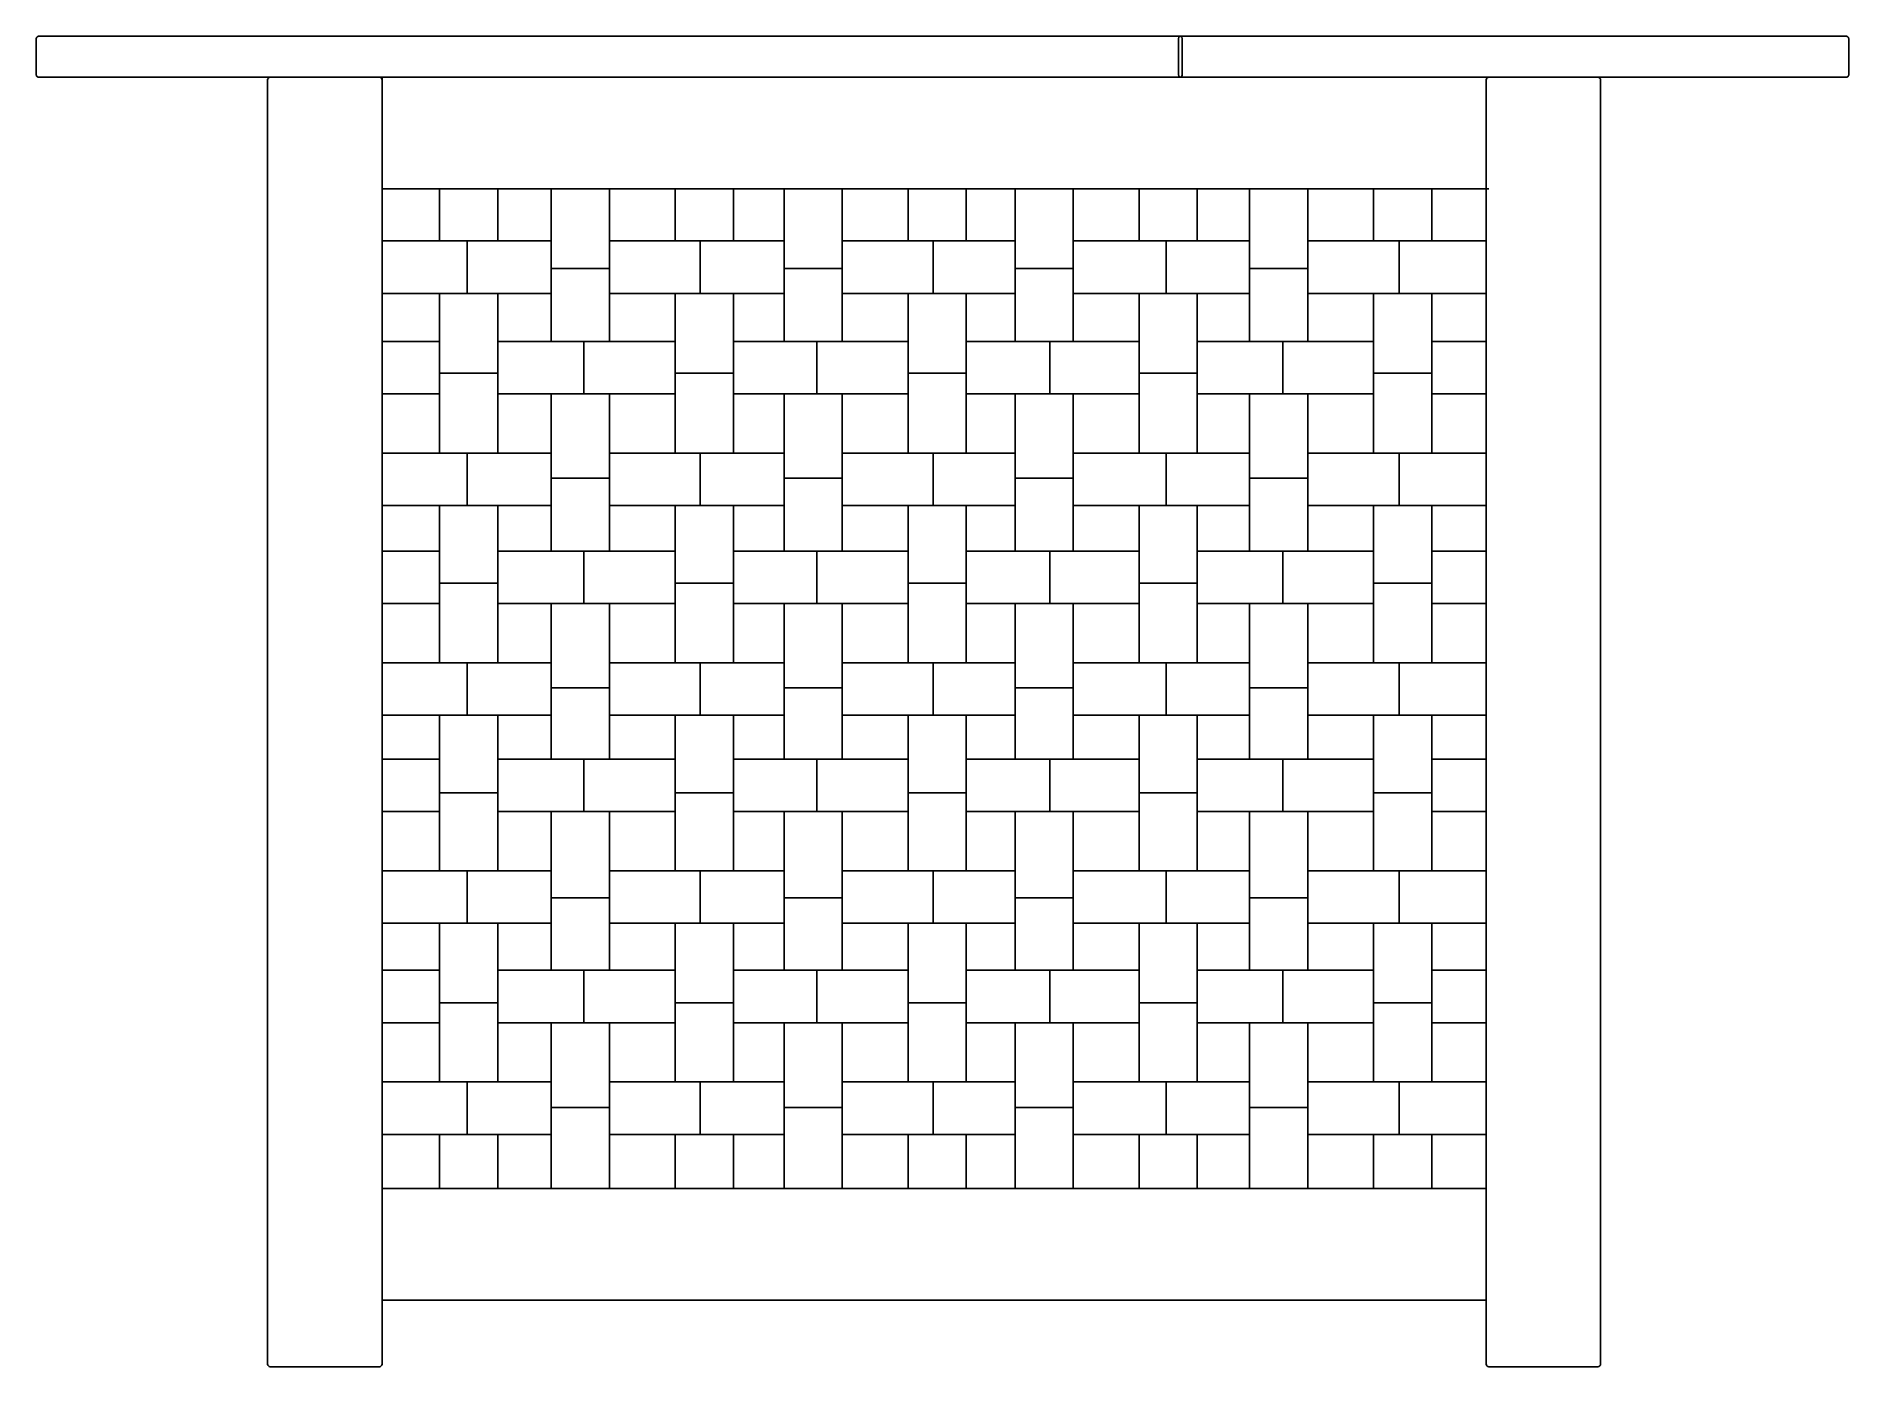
# Model space of a CAD drawing. Header units: millimetres. Extents: x -338 to 343, y 0 to 500.
import ezdxf

# ---------------------------------------------------------------- set-up
doc = ezdxf.new("R2010")
doc.units = ezdxf.units.MM
doc.layers.add('IKE120003-T1', color=7, linetype='Continuous', true_color=0x704f36)

msp = doc.modelspace()

# ---------------------------------------------------------------- linework, layer by layer
at = {"layer": 'IKE120003-T1'}
for p, q in [((-337.98, 499.03), (-337.98, 485.63)), ((91.91, 500.03), (-336.98, 500.03)), ((91.41, 485.63), (91.41, 499.03)), ((91.41, 499.03), (91.41, 485.63)), ((342.29, 500.03), (91.91, 500.03)), ((92.78, 499.03), (92.78, 485.63)), ((92.78, 485.63), (92.78, 499.03)), ((343.29, 485.63), (343.29, 499.03)), ((-336.98, 484.63), (-250, 484.63)), ((-250, 484.6), (-250, 484.63)), ((-209, 484.6), (-250, 484.6)), ((-209, 484.6), (-209, 484.63)), ((-209, 484.63), (-208, 484.63)), ((-56.66, 484.63), (-208, 484.63)), ((-208, 483.63), (-208, 484.63)), ((-73.67, 484.63), (91.91, 484.63)), ((91.91, 484.63), (149.57, 484.63)), ((208, 484.63), (141.67, 484.63)), ((208, 484.63), (208, 484.6)), ((249, 484.6), (208, 484.6)), ((208, 484.57), (208, 484.6)), ((208, 484.6), (208, 484.57)), ((249, 484.6), (249, 484.63)), ((249, 484.63), (342.29, 484.63)), ((-251, 483.6), (-251, 1)), ((-208, 456.3), (-208, 483.6)), ((-208, 1), (-208, 483.6)), ((-208, 483.6), (-208, 456.3)), ((207, 483.6), (207, 1)), ((250, 1), (250, 483.6)), ((-208, 442.63), (208, 442.63)), ((-186.36, 423.12), (-186.36, 442.63)), ((-164.47, 442.63), (-164.47, 423.12)), ((-144.4, 412.79), (-144.4, 442.63)), ((-122.51, 442.63), (-122.51, 412.79)), ((-97.79, 423.12), (-97.79, 442.63)), ((-75.9, 442.63), (-75.9, 423.12)), ((-56.9, 412.79), (-56.9, 442.63)), ((-35, 442.63), (-35, 412.79)), ((-10.29, 423.12), (-10.29, 442.63)), ((11.61, 442.63), (11.61, 423.12)), ((29.92, 412.79), (29.92, 442.63)), ((51.81, 442.63), (51.81, 412.79)), ((76.53, 423.12), (76.53, 442.63)), ((98.42, 442.63), (98.42, 423.12)), ((118.05, 412.79), (118.05, 442.63)), ((139.94, 442.63), (139.94, 412.79)), ((164.66, 423.12), (164.66, 442.63)), ((186.55, 442.63), (186.55, 423.12)), ((-208, 423.12), (-175.97, 423.12)), ((-175.97, 423.12), (-144.4, 423.12)), ((-175.97, 403.41), (-175.97, 423.12)), ((-122.51, 423.12), (-88.4, 423.12)), ((-88.4, 423.12), (-56.9, 423.12)), ((-88.4, 403.41), (-88.4, 423.12)), ((-35, 423.12), (-0.83, 423.12)), ((-0.83, 423.12), (29.92, 423.12)), ((-0.83, 403.41), (-0.83, 423.12)), ((51.81, 423.12), (86.74, 423.12)), ((86.74, 423.12), (118.05, 423.12)), ((86.74, 403.41), (86.74, 423.12)), ((139.94, 423.12), (174.31, 423.12)), ((174.31, 423.12), (207, 423.12)), ((174.31, 403.41), (174.31, 423.12)), ((-144.4, 385.34), (-144.4, 412.79)), ((-122.51, 412.79), (-144.4, 412.79)), ((-122.51, 412.79), (-122.51, 385.34)), ((-56.9, 385.34), (-56.9, 412.79)), ((-35, 412.79), (-56.9, 412.79)), ((-35, 412.79), (-35, 385.34)), ((29.92, 385.34), (29.92, 412.79)), ((51.81, 412.79), (29.92, 412.79)), ((51.81, 412.79), (51.81, 385.34)), ((118.05, 385.34), (118.05, 412.79)), ((139.94, 412.79), (118.05, 412.79)), ((139.94, 412.79), (139.94, 385.34)), ((-175.97, 403.41), (-208, 403.41)), ((-186.36, 373.36), (-186.36, 403.41)), ((-144.4, 403.41), (-175.97, 403.41)), ((-164.47, 403.41), (-164.47, 373.36)), ((-88.4, 403.41), (-122.51, 403.41)), ((-97.79, 373.36), (-97.79, 403.41)), ((-56.9, 403.41), (-88.4, 403.41)), ((-75.9, 403.41), (-75.9, 373.36)), ((-0.83, 403.41), (-35, 403.41)), ((-10.29, 373.36), (-10.29, 403.41)), ((29.92, 403.41), (-0.83, 403.41)), ((11.61, 403.41), (11.61, 373.36)), ((86.74, 403.41), (51.81, 403.41)), ((76.53, 373.36), (76.53, 403.41)), ((118.05, 403.41), (86.74, 403.41)), ((98.42, 403.41), (98.42, 373.36)), ((174.31, 403.41), (139.94, 403.41)), ((164.66, 373.36), (164.66, 403.41)), ((207, 403.41), (174.31, 403.41)), ((186.55, 403.41), (186.55, 373.36)), ((-208, 385.34), (-186.36, 385.34)), ((-164.47, 385.34), (-132.19, 385.34)), ((-132.19, 385.34), (-97.79, 385.34)), ((-132.19, 385.34), (-132.19, 365.63)), ((-75.9, 385.34), (-44.61, 385.34)), ((-44.61, 385.34), (-10.29, 385.34)), ((-44.61, 385.34), (-44.61, 365.63)), ((11.61, 385.34), (42.96, 385.34)), ((42.96, 385.34), (76.53, 385.34)), ((42.96, 385.34), (42.96, 365.63)), ((98.42, 385.34), (130.53, 385.34)), ((130.53, 385.34), (164.66, 385.34)), ((130.53, 385.34), (130.53, 365.63)), ((186.55, 385.34), (207, 385.34)), ((-186.36, 343.37), (-186.36, 373.36)), ((-186.36, 373.36), (-164.47, 373.36)), ((-164.47, 373.36), (-164.47, 343.37)), ((-97.79, 343.37), (-97.79, 373.36)), ((-97.79, 373.36), (-75.9, 373.36)), ((-75.9, 373.36), (-75.9, 343.37)), ((-10.29, 343.37), (-10.29, 373.36)), ((-10.29, 373.36), (11.61, 373.36)), ((11.61, 373.36), (11.61, 343.37)), ((76.53, 343.37), (76.53, 373.36)), ((76.53, 373.36), (98.42, 373.36)), ((98.42, 373.36), (98.42, 343.37)), ((164.66, 343.37), (164.66, 373.36)), ((164.66, 373.36), (186.55, 373.36)), ((186.55, 373.36), (186.55, 343.37)), ((-186.36, 365.63), (-208, 365.63)), ((-132.19, 365.63), (-164.47, 365.63)), ((-144.4, 333.94), (-144.4, 365.63)), ((-97.79, 365.63), (-132.19, 365.63)), ((-122.51, 365.63), (-122.51, 333.94)), ((-44.61, 365.63), (-75.9, 365.63)), ((-56.9, 333.94), (-56.9, 365.63)), ((-10.29, 365.63), (-44.61, 365.63)), ((-35, 365.63), (-35, 333.94)), ((42.96, 365.63), (11.61, 365.63)), ((29.92, 333.94), (29.92, 365.63)), ((76.53, 365.63), (42.96, 365.63)), ((51.81, 365.63), (51.81, 333.94)), ((130.53, 365.63), (98.42, 365.63)), ((118.05, 333.94), (118.05, 365.63)), ((164.66, 365.63), (130.53, 365.63)), ((139.94, 365.63), (139.94, 333.94)), ((207, 365.63), (186.55, 365.63)), ((-208, 343.37), (-175.97, 343.37)), ((-175.97, 343.37), (-144.4, 343.37)), ((-175.97, 323.66), (-175.97, 343.37)), ((-122.51, 343.37), (-88.4, 343.37)), ((-88.4, 343.37), (-56.9, 343.37)), ((-88.4, 323.66), (-88.4, 343.37)), ((-35, 343.37), (-0.83, 343.37)), ((-0.83, 343.37), (29.92, 343.37)), ((-0.83, 323.66), (-0.83, 343.37)), ((51.81, 343.37), (86.74, 343.37)), ((86.74, 343.37), (118.05, 343.37)), ((86.74, 323.66), (86.74, 343.37)), ((139.94, 343.37), (174.31, 343.37)), ((174.31, 343.37), (207, 343.37)), ((174.31, 323.66), (174.31, 343.37)), ((-144.4, 306.55), (-144.4, 333.94)), ((-122.51, 333.94), (-144.4, 333.94)), ((-122.51, 333.94), (-122.51, 306.55)), ((-56.9, 306.55), (-56.9, 333.94)), ((-35, 333.94), (-56.9, 333.94)), ((-35, 333.94), (-35, 306.55)), ((29.92, 306.55), (29.92, 333.94)), ((51.81, 333.94), (29.92, 333.94)), ((51.81, 333.94), (51.81, 306.55)), ((118.05, 306.55), (118.05, 333.94)), ((139.94, 333.94), (118.05, 333.94)), ((139.94, 333.94), (139.94, 306.55)), ((-175.97, 323.66), (-208, 323.66)), ((-186.36, 294.51), (-186.36, 323.66)), ((-144.4, 323.66), (-175.97, 323.66)), ((-164.47, 323.66), (-164.47, 294.51)), ((-88.4, 323.66), (-122.51, 323.66)), ((-97.79, 294.51), (-97.79, 323.66)), ((-56.9, 323.66), (-88.4, 323.66)), ((-75.9, 323.66), (-75.9, 294.51)), ((-0.83, 323.66), (-35, 323.66)), ((-10.29, 294.51), (-10.29, 323.66)), ((29.92, 323.66), (-0.83, 323.66)), ((11.61, 323.66), (11.61, 294.51)), ((86.74, 323.66), (51.81, 323.66)), ((76.53, 294.51), (76.53, 323.66)), ((118.05, 323.66), (86.74, 323.66)), ((98.42, 323.66), (98.42, 294.51)), ((174.31, 323.66), (139.94, 323.66)), ((164.66, 294.51), (164.66, 323.66)), ((207, 323.66), (174.31, 323.66)), ((186.55, 323.66), (186.55, 294.51)), ((-208, 306.55), (-186.36, 306.55)), ((-164.47, 306.55), (-132.19, 306.55)), ((-132.19, 306.55), (-97.79, 306.55)), ((-132.19, 306.55), (-132.19, 286.84)), ((-75.9, 306.55), (-44.61, 306.55)), ((-44.61, 306.55), (-10.29, 306.55)), ((-44.61, 306.55), (-44.61, 286.84)), ((11.61, 306.55), (42.96, 306.55)), ((42.96, 306.55), (76.53, 306.55)), ((42.96, 306.55), (42.96, 286.84)), ((98.42, 306.55), (130.53, 306.55)), ((130.53, 306.55), (164.66, 306.55)), ((130.53, 306.55), (130.53, 286.84)), ((186.55, 306.55), (207, 306.55)), ((-186.36, 264.58), (-186.36, 294.51)), ((-186.36, 294.51), (-164.47, 294.51)), ((-164.47, 294.51), (-164.47, 264.58)), ((-97.79, 264.58), (-97.79, 294.51)), ((-97.79, 294.51), (-75.9, 294.51)), ((-75.9, 294.51), (-75.9, 264.58)), ((-10.29, 264.58), (-10.29, 294.51)), ((-10.29, 294.51), (11.61, 294.51)), ((11.61, 294.51), (11.61, 264.58)), ((76.53, 264.58), (76.53, 294.51)), ((76.53, 294.51), (98.42, 294.51)), ((98.42, 294.51), (98.42, 264.58)), ((164.66, 264.58), (164.66, 294.51)), ((164.66, 294.51), (186.55, 294.51)), ((186.55, 294.51), (186.55, 264.58)), ((-186.36, 286.84), (-208, 286.84)), ((-132.19, 286.84), (-164.47, 286.84)), ((-144.4, 255.09), (-144.4, 286.84)), ((-97.79, 286.84), (-132.19, 286.84)), ((-122.51, 286.84), (-122.51, 255.09)), ((-44.61, 286.84), (-75.9, 286.84)), ((-56.9, 255.09), (-56.9, 286.84)), ((-10.29, 286.84), (-44.61, 286.84)), ((-35, 286.84), (-35, 255.09)), ((42.96, 286.84), (11.61, 286.84)), ((29.92, 255.09), (29.92, 286.84)), ((76.53, 286.84), (42.96, 286.84)), ((51.81, 286.84), (51.81, 255.09)), ((130.53, 286.84), (98.42, 286.84)), ((118.05, 255.09), (118.05, 286.84)), ((164.66, 286.84), (130.53, 286.84)), ((139.94, 286.84), (139.94, 255.09)), ((207, 286.84), (186.55, 286.84)), ((-208, 264.58), (-175.97, 264.58)), ((-175.97, 264.58), (-144.4, 264.58)), ((-175.97, 244.87), (-175.97, 264.58)), ((-122.51, 264.58), (-88.4, 264.58)), ((-88.4, 264.58), (-56.9, 264.58)), ((-88.4, 244.87), (-88.4, 264.58)), ((-35, 264.58), (-0.83, 264.58)), ((-0.83, 264.58), (29.92, 264.58)), ((-0.83, 244.87), (-0.83, 264.58)), ((51.81, 264.58), (86.74, 264.58)), ((86.74, 264.58), (118.05, 264.58)), ((86.74, 244.87), (86.74, 264.58)), ((139.94, 264.58), (174.31, 264.58)), ((174.31, 264.58), (207, 264.58)), ((174.31, 244.87), (174.31, 264.58)), ((-144.4, 228.38), (-144.4, 255.09)), ((-122.51, 255.09), (-144.4, 255.09)), ((-122.51, 255.09), (-122.51, 228.38)), ((-56.9, 228.38), (-56.9, 255.09)), ((-35, 255.09), (-56.9, 255.09)), ((-35, 255.09), (-35, 228.38)), ((29.92, 228.38), (29.92, 255.09)), ((51.81, 255.09), (29.92, 255.09)), ((51.81, 255.09), (51.81, 228.38)), ((118.05, 228.38), (118.05, 255.09)), ((139.94, 255.09), (118.05, 255.09)), ((139.94, 255.09), (139.94, 228.38)), ((-175.97, 244.87), (-208, 244.87)), ((-186.36, 215.66), (-186.36, 244.87)), ((-144.4, 244.87), (-175.97, 244.87)), ((-164.47, 244.87), (-164.47, 215.66)), ((-88.4, 244.87), (-122.51, 244.87)), ((-97.79, 215.66), (-97.79, 244.87)), ((-56.9, 244.87), (-88.4, 244.87)), ((-75.9, 244.87), (-75.9, 215.66)), ((-0.83, 244.87), (-35, 244.87)), ((-10.29, 215.66), (-10.29, 244.87)), ((29.92, 244.87), (-0.83, 244.87)), ((11.61, 244.87), (11.61, 215.66)), ((86.74, 244.87), (51.81, 244.87)), ((76.53, 215.66), (76.53, 244.87)), ((118.05, 244.87), (86.74, 244.87)), ((98.42, 244.87), (98.42, 215.66)), ((174.31, 244.87), (139.94, 244.87)), ((164.66, 215.66), (164.66, 244.87)), ((207, 244.87), (174.31, 244.87)), ((186.55, 244.87), (186.55, 215.66)), ((-208, 228.38), (-186.36, 228.38)), ((-164.47, 228.38), (-132.19, 228.38)), ((-132.19, 228.38), (-97.79, 228.38)), ((-132.19, 228.38), (-132.19, 208.66)), ((-75.9, 228.38), (-44.61, 228.38)), ((-44.61, 228.38), (-10.29, 228.38)), ((-44.61, 228.38), (-44.61, 208.66)), ((11.61, 228.38), (42.96, 228.38)), ((42.96, 228.38), (76.53, 228.38)), ((42.96, 228.38), (42.96, 208.66)), ((98.42, 228.38), (130.53, 228.38)), ((130.53, 228.38), (164.66, 228.38)), ((130.53, 228.38), (130.53, 208.66)), ((186.55, 228.38), (207, 228.38)), ((-186.36, 186.41), (-186.36, 215.66)), ((-186.36, 215.66), (-164.47, 215.66)), ((-164.47, 215.66), (-164.47, 186.41)), ((-97.79, 186.41), (-97.79, 215.66)), ((-97.79, 215.66), (-75.9, 215.66)), ((-75.9, 215.66), (-75.9, 186.41)), ((-10.29, 186.41), (-10.29, 215.66)), ((-10.29, 215.66), (11.61, 215.66)), ((11.61, 215.66), (11.61, 186.41)), ((76.53, 186.41), (76.53, 215.66)), ((76.53, 215.66), (98.42, 215.66)), ((98.42, 215.66), (98.42, 186.41)), ((164.66, 186.41), (164.66, 215.66)), ((164.66, 215.66), (186.55, 215.66)), ((186.55, 215.66), (186.55, 186.41)), ((-186.36, 208.66), (-208, 208.66)), ((-132.19, 208.66), (-164.47, 208.66)), ((-144.4, 176.23), (-144.4, 208.66)), ((-97.79, 208.66), (-132.19, 208.66)), ((-122.51, 208.66), (-122.51, 176.23)), ((-44.61, 208.66), (-75.9, 208.66)), ((-56.9, 176.23), (-56.9, 208.66)), ((-10.29, 208.66), (-44.61, 208.66)), ((-35, 208.66), (-35, 176.23)), ((42.96, 208.66), (11.61, 208.66)), ((29.92, 176.23), (29.92, 208.66)), ((76.53, 208.66), (42.96, 208.66)), ((51.81, 208.66), (51.81, 176.23)), ((130.53, 208.66), (98.42, 208.66)), ((118.05, 176.23), (118.05, 208.66)), ((164.66, 208.66), (130.53, 208.66)), ((139.94, 208.66), (139.94, 176.23)), ((207, 208.66), (186.55, 208.66)), ((-208, 186.41), (-175.97, 186.41)), ((-175.97, 186.41), (-144.4, 186.41)), ((-175.97, 166.69), (-175.97, 186.41)), ((-122.51, 186.41), (-88.4, 186.41)), ((-88.4, 186.41), (-56.9, 186.41)), ((-88.4, 166.69), (-88.4, 186.41)), ((-35, 186.41), (-0.83, 186.41)), ((-0.83, 186.41), (29.92, 186.41)), ((-0.83, 166.69), (-0.83, 186.41)), ((51.81, 186.41), (86.74, 186.41)), ((86.74, 186.41), (118.05, 186.41)), ((86.74, 166.69), (86.74, 186.41)), ((139.94, 186.41), (174.31, 186.41)), ((174.31, 186.41), (207, 186.41)), ((174.31, 166.69), (174.31, 186.41)), ((-144.4, 149.02), (-144.4, 176.23)), ((-122.51, 176.23), (-144.4, 176.23)), ((-122.51, 176.23), (-122.51, 149.02)), ((-56.9, 149.02), (-56.9, 176.23)), ((-35, 176.23), (-56.9, 176.23)), ((-35, 176.23), (-35, 149.02)), ((29.92, 149.02), (29.92, 176.23)), ((51.81, 176.23), (29.92, 176.23)), ((51.81, 176.23), (51.81, 149.02)), ((118.05, 149.02), (118.05, 176.23)), ((139.94, 176.23), (118.05, 176.23)), ((139.94, 176.23), (139.94, 149.02)), ((-175.97, 166.69), (-208, 166.69)), ((-186.36, 136.81), (-186.36, 166.69)), ((-144.4, 166.69), (-175.97, 166.69)), ((-164.47, 166.69), (-164.47, 136.81)), ((-88.4, 166.69), (-122.51, 166.69)), ((-97.79, 136.81), (-97.79, 166.69)), ((-56.9, 166.69), (-88.4, 166.69)), ((-75.9, 166.69), (-75.9, 136.81)), ((-0.83, 166.69), (-35, 166.69)), ((-10.29, 136.81), (-10.29, 166.69)), ((29.92, 166.69), (-0.83, 166.69)), ((11.61, 166.69), (11.61, 136.81)), ((86.74, 166.69), (51.81, 166.69)), ((76.53, 136.81), (76.53, 166.69)), ((118.05, 166.69), (86.74, 166.69)), ((98.42, 166.69), (98.42, 136.81)), ((174.31, 166.69), (139.94, 166.69)), ((164.66, 136.81), (164.66, 166.69)), ((207, 166.69), (174.31, 166.69)), ((186.55, 166.69), (186.55, 136.81)), ((-208, 149.02), (-186.36, 149.02)), ((-164.47, 149.02), (-132.19, 149.02)), ((-132.19, 149.02), (-97.79, 149.02)), ((-132.19, 149.02), (-132.19, 129.31)), ((-75.9, 149.02), (-44.61, 149.02)), ((-44.61, 149.02), (-10.29, 149.02)), ((-44.61, 149.02), (-44.61, 129.31)), ((11.61, 149.02), (42.96, 149.02)), ((42.96, 149.02), (76.53, 149.02)), ((42.96, 149.02), (42.96, 129.31)), ((98.42, 149.02), (130.53, 149.02)), ((130.53, 149.02), (164.66, 149.02)), ((130.53, 149.02), (130.53, 129.31)), ((186.55, 149.02), (207, 149.02)), ((-186.36, 107.05), (-186.36, 136.81)), ((-186.36, 136.81), (-164.47, 136.81)), ((-164.47, 136.81), (-164.47, 107.05)), ((-97.79, 107.05), (-97.79, 136.81)), ((-97.79, 136.81), (-75.9, 136.81)), ((-75.9, 136.81), (-75.9, 107.05)), ((-10.29, 107.05), (-10.29, 136.81)), ((-10.29, 136.81), (11.61, 136.81)), ((11.61, 136.81), (11.61, 107.05)), ((76.53, 107.05), (76.53, 136.81)), ((76.53, 136.81), (98.42, 136.81)), ((98.42, 136.81), (98.42, 107.05)), ((164.66, 107.05), (164.66, 136.81)), ((164.66, 136.81), (186.55, 136.81)), ((186.55, 136.81), (186.55, 107.05)), ((-186.36, 129.31), (-208, 129.31)), ((-132.19, 129.31), (-164.47, 129.31)), ((-144.4, 97.38), (-144.4, 129.31)), ((-97.79, 129.31), (-132.19, 129.31)), ((-122.51, 129.31), (-122.51, 97.38)), ((-44.61, 129.31), (-75.9, 129.31)), ((-56.9, 97.38), (-56.9, 129.31)), ((-10.29, 129.31), (-44.61, 129.31)), ((-35, 129.31), (-35, 97.38)), ((42.96, 129.31), (11.61, 129.31)), ((29.92, 97.38), (29.92, 129.31)), ((76.53, 129.31), (42.96, 129.31)), ((51.81, 129.31), (51.81, 97.38)), ((130.53, 129.31), (98.42, 129.31)), ((118.05, 97.38), (118.05, 129.31)), ((164.66, 129.31), (130.53, 129.31)), ((139.94, 129.31), (139.94, 97.38)), ((207, 129.31), (186.55, 129.31)), ((-208, 107.05), (-175.97, 107.05)), ((-175.97, 107.05), (-144.4, 107.05)), ((-175.97, 87.34), (-175.97, 107.05)), ((-122.51, 107.05), (-88.4, 107.05)), ((-88.4, 107.05), (-56.9, 107.05)), ((-88.4, 87.34), (-88.4, 107.05)), ((-35, 107.05), (-0.83, 107.05)), ((-0.83, 107.05), (29.92, 107.05)), ((-0.83, 87.34), (-0.83, 107.05)), ((51.81, 107.05), (86.74, 107.05)), ((86.74, 107.05), (118.05, 107.05)), ((86.74, 87.34), (86.74, 107.05)), ((139.94, 107.05), (174.31, 107.05)), ((174.31, 107.05), (207, 107.05)), ((174.31, 87.34), (174.31, 107.05)), ((-144.4, 67), (-144.4, 97.38)), ((-122.51, 97.38), (-144.4, 97.38)), ((-122.51, 97.38), (-122.51, 67)), ((-56.9, 67), (-56.9, 97.38)), ((-35, 97.38), (-56.9, 97.38)), ((-35, 97.38), (-35, 67)), ((29.92, 67), (29.92, 97.38)), ((51.81, 97.38), (29.92, 97.38)), ((51.81, 97.38), (51.81, 67)), ((118.05, 67), (118.05, 97.38)), ((139.94, 97.38), (118.05, 97.38)), ((139.94, 97.38), (139.94, 67)), ((-175.97, 87.34), (-208, 87.34)), ((-186.36, 67), (-186.36, 87.34)), ((-144.4, 87.34), (-175.97, 87.34)), ((-164.47, 87.34), (-164.47, 67)), ((-88.4, 87.34), (-122.51, 87.34)), ((-97.79, 67), (-97.79, 87.34)), ((-56.9, 87.34), (-88.4, 87.34)), ((-75.9, 87.34), (-75.9, 67)), ((-0.83, 87.34), (-35, 87.34)), ((-10.29, 67), (-10.29, 87.34)), ((29.92, 87.34), (-0.83, 87.34)), ((11.61, 87.34), (11.61, 67)), ((86.74, 87.34), (51.81, 87.34)), ((76.53, 67), (76.53, 87.34)), ((118.05, 87.34), (86.74, 87.34)), ((98.42, 87.34), (98.42, 67)), ((174.31, 87.34), (139.94, 87.34)), ((164.66, 67), (164.66, 87.34)), ((207, 87.34), (174.31, 87.34)), ((186.55, 87.34), (186.55, 67)), ((207, 67), (-208, 67)), ((207, 25), (-208, 25)), ((-250, 0), (-209, 0)), ((208, 0), (249, 0))]:
    msp.add_line(p, q, dxfattribs=at)
for points in [[(-337.98, 499.03), (-337.98, 499.07), (-337.97, 499.11), (-337.97, 499.15), (-337.96, 499.19), (-337.96, 499.23), (-337.95, 499.27), (-337.94, 499.3), (-337.93, 499.34), (-337.91, 499.38), (-337.9, 499.42), (-337.88, 499.45), (-337.86, 499.49), (-337.84, 499.52), (-337.82, 499.56), (-337.8, 499.59), (-337.78, 499.63), (-337.75, 499.66), (-337.73, 499.69), (-337.7, 499.72), (-337.67, 499.75), (-337.64, 499.77), (-337.61, 499.8), (-337.58, 499.82), (-337.55, 499.85), (-337.52, 499.87), (-337.48, 499.89), (-337.45, 499.91), (-337.41, 499.93), (-337.38, 499.94), (-337.34, 499.96), (-337.3, 499.97), (-337.26, 499.99), (-337.22, 500), (-337.19, 500.01), (-337.15, 500.01), (-337.11, 500.02), (-337.07, 500.02), (-337.03, 500.03), (-336.99, 500.03), (-336.98, 500.03)], [(342.29, 500.03), (342.33, 500.03), (342.37, 500.02), (342.41, 500.02), (342.45, 500.02), (342.48, 500.01), (342.52, 500), (342.56, 499.99), (342.6, 499.98), (342.64, 499.96), (342.68, 499.95), (342.71, 499.93), (342.75, 499.92), (342.78, 499.9), (342.82, 499.88), (342.85, 499.85), (342.88, 499.83), (342.91, 499.81), (342.95, 499.78), (342.97, 499.75), (343, 499.72), (343.03, 499.7), (343.06, 499.67), (343.08, 499.63), (343.11, 499.6), (343.13, 499.57), (343.15, 499.53), (343.17, 499.5), (343.19, 499.46), (343.2, 499.43), (343.22, 499.39), (343.23, 499.35), (343.24, 499.31), (343.25, 499.28), (343.26, 499.24), (343.27, 499.2), (343.28, 499.16), (343.28, 499.12), (343.28, 499.08), (343.29, 499.04), (343.29, 499.03)], [(-336.98, 484.63), (-337.02, 484.63), (-337.06, 484.63), (-337.1, 484.64), (-337.14, 484.64), (-337.17, 484.65), (-337.21, 484.66), (-337.25, 484.67), (-337.29, 484.68), (-337.33, 484.69), (-337.37, 484.71), (-337.4, 484.72), (-337.44, 484.74), (-337.47, 484.76), (-337.51, 484.78), (-337.54, 484.8), (-337.57, 484.83), (-337.6, 484.85), (-337.64, 484.88), (-337.66, 484.9), (-337.69, 484.93), (-337.72, 484.96), (-337.75, 484.99), (-337.77, 485.02), (-337.8, 485.05), (-337.82, 485.09), (-337.84, 485.12), (-337.86, 485.16), (-337.88, 485.19), (-337.89, 485.23), (-337.91, 485.27), (-337.92, 485.3), (-337.93, 485.34), (-337.94, 485.38), (-337.95, 485.42), (-337.96, 485.46), (-337.97, 485.5), (-337.97, 485.54), (-337.97, 485.58), (-337.98, 485.62), (-337.98, 485.63)], [(343.29, 485.63), (343.29, 485.59), (343.28, 485.55), (343.28, 485.51), (343.27, 485.47), (343.27, 485.43), (343.26, 485.39), (343.25, 485.35), (343.24, 485.31), (343.22, 485.28), (343.21, 485.24), (343.19, 485.2), (343.17, 485.17), (343.15, 485.13), (343.13, 485.1), (343.11, 485.06), (343.09, 485.03), (343.06, 485), (343.04, 484.97), (343.01, 484.94), (342.98, 484.91), (342.95, 484.88), (342.92, 484.86), (342.89, 484.83), (342.86, 484.81), (342.83, 484.79), (342.79, 484.77), (342.76, 484.75), (342.72, 484.73), (342.69, 484.71), (342.65, 484.7), (342.61, 484.68), (342.57, 484.67), (342.53, 484.66), (342.5, 484.65), (342.46, 484.64), (342.42, 484.64), (342.38, 484.63), (342.34, 484.63), (342.3, 484.63), (342.29, 484.63)]]:
    msp.add_lwpolyline(points, dxfattribs=at)
for centre, start, end in [((-250, 483.6), 90, 180), ((-209, 483.6), 0, 90), ((208, 483.6), 90, 180), ((249, 483.6), 0, 90), ((-250, 1), 180, 270), ((-209, 1), 270, 0), ((208, 1), 180, 270), ((249, 1), 270, 0)]:
    msp.add_arc(centre, 1, start, end, dxfattribs=at)
for centre, ratio, start_param, end_param in [((91.91, 499.03), 0.5, 0.2618, 1.570796), ((91.91, 499.03), 0.5, 0.2618, 1.570796), ((91.91, 499.03), 0.5, 0.000005, 0.261799), ((91.91, 499.03), 0.5, 0.000005, 0.261799), ((91.91, 499.03), 0.866025, 4.712389, 6.283185), ((91.91, 485.63), 0.5, 1.570796, 2.879793), ((91.91, 485.63), 0.5, 1.570796, 2.879793), ((91.91, 485.63), 0.5, 2.879793, 3.141588), ((91.91, 485.63), 0.5, 2.879793, 3.141588), ((91.91, 485.63), 0.866025, 3.141593, 4.712389)]:
    msp.add_ellipse(centre, major_axis=(0, 1), ratio=ratio, start_param=start_param, end_param=end_param, dxfattribs=at)

doc.saveas('drawing.dxf')
